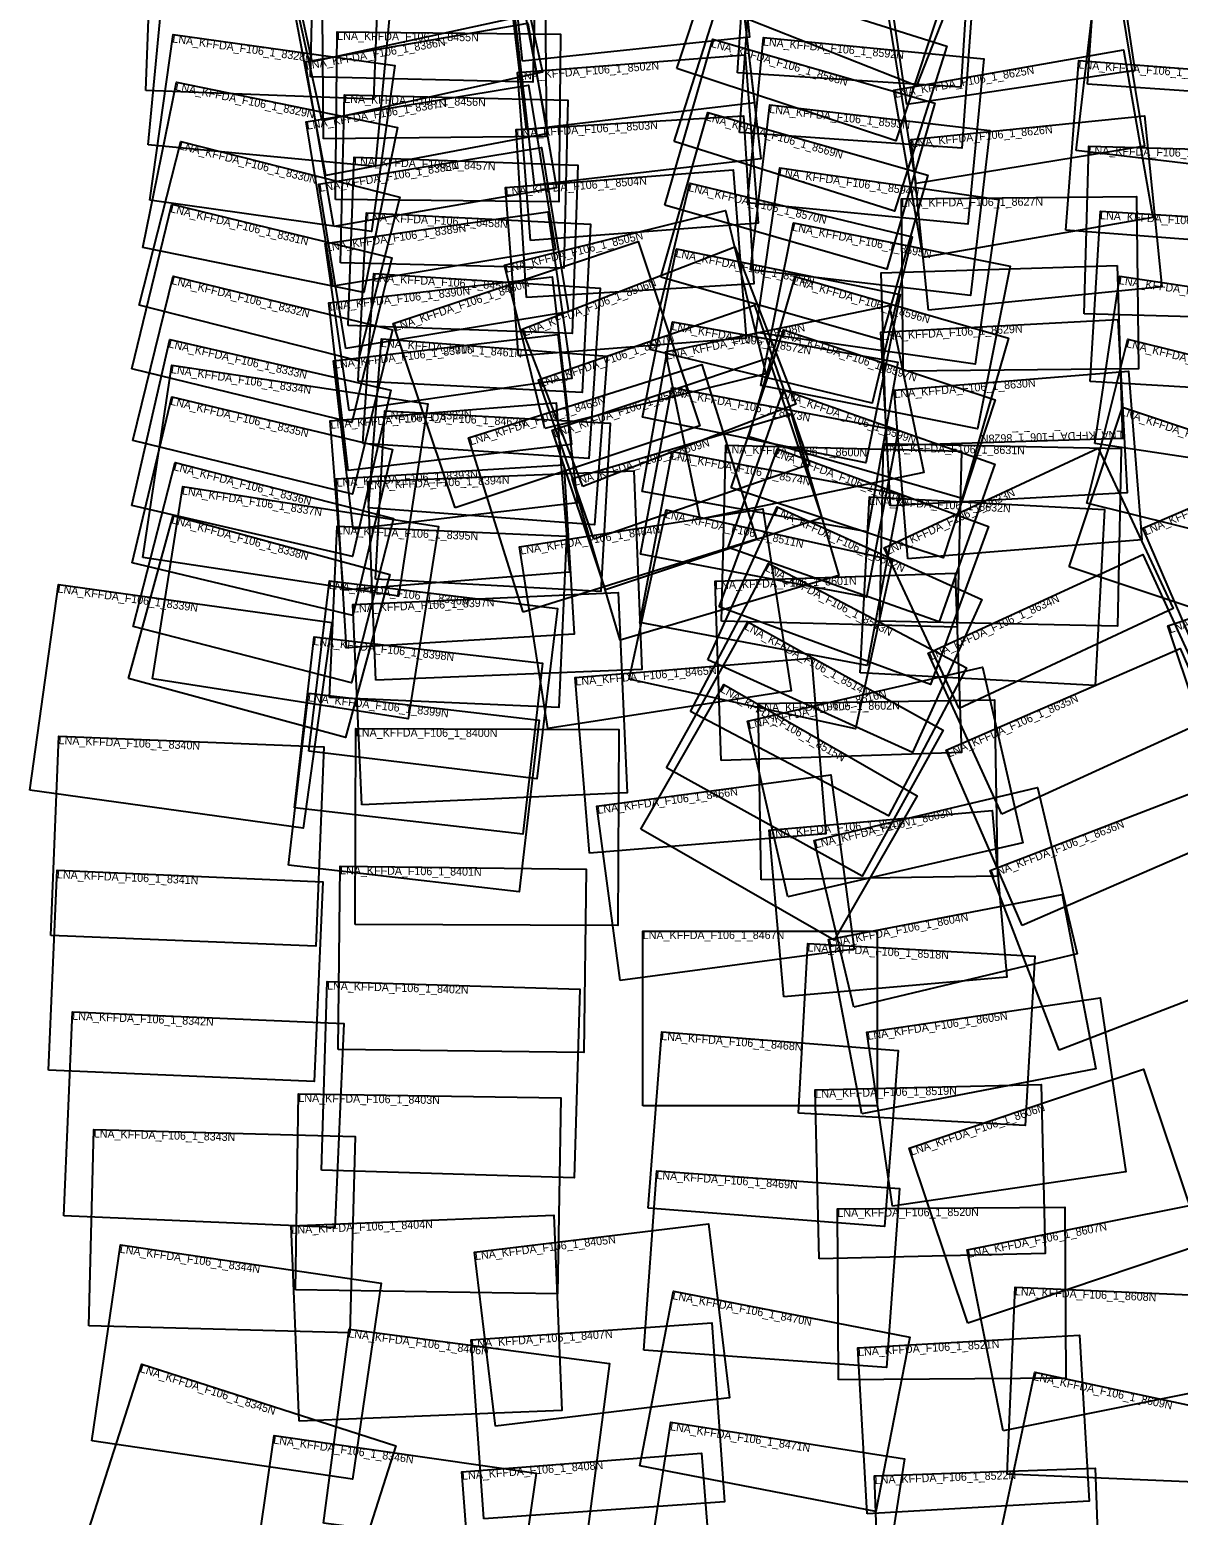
# Model space of a CAD drawing. Extents: x 400832 to 425269, y 295955 to 325775.
# Drawn here: x 403179 to 410358, y 309447 to 318731 of the extents above; entities that cross this region are included whole.
import ezdxf

# ---------------------------------------------------------------- set-up
doc = ezdxf.new("R2010")
doc.units = 0
doc.layers.add('Default', color=7, linetype='Continuous')

msp = doc.modelspace()

# ---------------------------------------------------------------- linework, layer by layer
at = {"layer": 'Default'}
for points in [[(404944.8, 318529.5), (404722.1, 319557.3), (406098.1, 319855.4), (406320.8, 318827.6)], [(407391, 318904.8), (407784.4, 319902.9), (409113.9, 319379), (408720.5, 318380.8)], [(406258.3, 318534.9), (406147.6, 319586.8), (407566.8, 319736.2), (407677.6, 318684.3)], [(405005.8, 318160.8), (404779, 319186.4), (406156.3, 319490.9), (406383, 318465.3)], [(404934, 318436.3), (404959, 319484.9), (406349.4, 319451.7), (406324.4, 318403.1)], [(407223, 318489.4), (407562.2, 319513.8), (408930.8, 319060.6), (408591.5, 318036.2)], [(407603.5, 318461.8), (407671.1, 319508.7), (409065.9, 319418.5), (408998.2, 318371.7)], [(408660.5, 318263.5), (408502, 319321), (409926.8, 319534.5), (410085.3, 318477.1)], [(403904.6, 318351.3), (403944.4, 319409.4), (405368.2, 319355.8), (405328.4, 318297.7)], [(409789.6, 318390.8), (409863, 319454.1), (411308.7, 319354.3), (411235.4, 318291)], [(406284.8, 318106.3), (406159.7, 319164.2), (407583.2, 319332.5), (407708.2, 318274.6)], [(405028.6, 317820.4), (404833.5, 318854.2), (406221.6, 319116.2), (406416.7, 318082.5)], [(405016, 318049.8), (405006, 319097.3), (406398.8, 319110.5), (406408.7, 318063)], [(407615.3, 318089.7), (407689.8, 319132.9), (409079.7, 319033.7), (409005.2, 317990.5)], [(403919.3, 318011.9), (404020.1, 319065.9), (405438.2, 318930.3), (405337.4, 317876.4)], [(407207.4, 318032.3), (407533.5, 319063.1), (408910.6, 318627.4), (408584.5, 317596.7)], [(408718.7, 317769.9), (408546.6, 318823), (409973.6, 319056.1), (410145.7, 318003)], [(409718.5, 317976.9), (409842.7, 319026.7), (411270.2, 318857.9), (411146, 317808.1)], [(406334.3, 317759), (406212.6, 318804.6), (407627.2, 318969.4), (407749, 317923.8)], [(405079.5, 317501.6), (404900.5, 318529.4), (406292.3, 318771.7), (406471.2, 317743.8)], [(403930, 317665.7), (404075.7, 318701.5), (405460.8, 318506.6), (405315.1, 317470.8)], [(405090.3, 317669.1), (405101.2, 318717.9), (406495.8, 318703.4), (406484.9, 317654.5)], [(407149.4, 317634.5), (407448.4, 318672.5), (408835.1, 318273), (408536.1, 317235)], [(407664.6, 317648.5), (407764.8, 318682.7), (409142.7, 318549.2), (409042.5, 317515)], [(406309.5, 317413.4), (406228.4, 318464.7), (407650.9, 318574.5), (407732, 317523.1)], [(408764, 317306.9), (408580.4, 318353.7), (410014.8, 318605.3), (410198.4, 317558.5)], [(409655.3, 317479.1), (409736.7, 318539.3), (411178.3, 318428.6), (411096.9, 317368.4)], [(403885.9, 317370.4), (404097, 318402.9), (405477.8, 318120.7), (405266.8, 317088.1)], [(405074.9, 317129.2), (404906.2, 318155.7), (406296.1, 318384), (406464.7, 317357.5)], [(405120.7, 317273.6), (405145.8, 318324.1), (406542.5, 318290.7), (406517.4, 317240.3)], [(406283.8, 317057.5), (406220, 318107.1), (407640.2, 318193.6), (407704.1, 317143.9)], [(407123.8, 317183.8), (407416.8, 318213.7), (408793.2, 317822.1), (408500.2, 316792.2)], [(407684.8, 317229.9), (407805.4, 318261.5), (409179.8, 318100.8), (409059.2, 317069.2)], [(408796.5, 316977.8), (408688.8, 318046), (410146.1, 318192.9), (410253.8, 317124.7)], [(403862.7, 317009.3), (404122.8, 318033.2), (405492, 317685.4), (405231.9, 316661.5)], [(405154.1, 316738.2), (404984.8, 317766.8), (406377.6, 317996), (406546.8, 316967.4)], [(409769.3, 316955.3), (409797.7, 318002.7), (411221.9, 317964), (411193.5, 316916.6)], [(405169.9, 316882.1), (405207.2, 317933.8), (406605.6, 317884.3), (406568.3, 316832.5)], [(406233.3, 316693), (406151.8, 317745.1), (407575.3, 317855.4), (407656.8, 316803.3)], [(407718, 316839.6), (407866.5, 317867.1), (409235.5, 317669.3), (409087, 316641.7)], [(407054.8, 316732.5), (407305.3, 317772.2), (408694.7, 317437.5), (408444.3, 316397.8)], [(403816.6, 316611.3), (404066.6, 317639.9), (405442.1, 317305.6), (405192.1, 316277)], [(408638.2, 316596.7), (408627.7, 317673.9), (410097.4, 317688.2), (410107.9, 316611)], [(405176.2, 316351.2), (405026.4, 317394.1), (406417.2, 317593.8), (406567, 316550.9)], [(405231, 316533.8), (405284.4, 317587), (406684.7, 317516.1), (406631.4, 316462.9)], [(406397.9, 316238.6), (406145.9, 317260.3), (407528.3, 317601.3), (407780.3, 316579.6)], [(409806.5, 316533.6), (409870.9, 317597.3), (411309.1, 317510.2), (411244.7, 316446.6)], [(407748.1, 316508.3), (407952.4, 317524.9), (409306.8, 317252.6), (409102.5, 316236.1)], [(405837.1, 315742.8), (405451.2, 316894.2), (406982.1, 317407.2), (407368, 316255.9)], [(406635.8, 315877.2), (406256.2, 316860.7), (407586.8, 317374.2), (407966.4, 316390.7)], [(407007.8, 316310), (407222.3, 317361.2), (408619, 317076.2), (408404.5, 316025)], [(409975, 317256.8), (410008.4, 316176.1), (408533.9, 316130.6), (408500.6, 317211.3)], [(403823.4, 316164.4), (404074.5, 317190.6), (405446.8, 316854.8), (405195.7, 315828.6)], [(405169.9, 315977.4), (405048.9, 317024.5), (406445, 317185.8), (406566, 316138.7)], [(405260, 316144.8), (405329.6, 317208.5), (406743.8, 317116.1), (406674.3, 316052.4)], [(407672.8, 316187.5), (407962, 317188.7), (409295.9, 316803.5), (409006.7, 315802.3)], [(409835.2, 316144.1), (409991.6, 317191.2), (411415.5, 316978.5), (411259, 315931.3)], [(406704.5, 315546.7), (406359.6, 316543.3), (407708, 317010), (408052.9, 316013.4)], [(407368.4, 315673.2), (407151.8, 316717.3), (408550.9, 317007.5), (408767.5, 315963.4)], [(407007.7, 315845.5), (407197, 316905.1), (408604.9, 316653.6), (408415.6, 315594)], [(408558.8, 315755.8), (408499.4, 316840.1), (409978.7, 316921.1), (410038.1, 315836.9)], [(403816.4, 315756.9), (404055.2, 316795.3), (405435.8, 316477.8), (405197.1, 315439.4)], [(405200.1, 315610.1), (405077.1, 316662.1), (406479.8, 316826.1), (406602.8, 315774.1)], [(405296.8, 315743.4), (405377.1, 316798.9), (406788.5, 316691.5), (406708.2, 315636.1)], [(407564, 315868.3), (407890.1, 316855.7), (409213.3, 316418.7), (408887.2, 315431.2)], [(409786.7, 315772.3), (410041.5, 316797), (411434.9, 316450.4), (411180.1, 315425.7)], [(403885.1, 315432.4), (404066.9, 316635.3), (405666.2, 316393.5), (405484.4, 315190.7)], [(406263.6, 315090.6), (405921.9, 316181.2), (407380.3, 316638.1), (407722, 315547.5)], [(406778, 315230), (406444.6, 316229.1), (407796.4, 316680.1), (408129.7, 315681.1)], [(408666.3, 315424.8), (408581.4, 316479.3), (410045.8, 316597.1), (410130.6, 315542.5)], [(403819.5, 315399.5), (404066.6, 316436.7), (405445.7, 316108.2), (405198.6, 315071)], [(406995.4, 315453.4), (407192.8, 316494.6), (408606.7, 316226.5), (408409.2, 315185.3)], [(407543.5, 315495.7), (407890.2, 316481.2), (409210.7, 316016.6), (408864, 315031.1)], [(405141, 315228.2), (405057.1, 316286.6), (406468.2, 316398.4), (406552, 315340)], [(405340.8, 315298.1), (405398.7, 316350.2), (406805.7, 316272.8), (406747.8, 315220.7)], [(406868.4, 314916.2), (406570.1, 315926.9), (407937.6, 316330.6), (408235.9, 315319.9)], [(409676.1, 315374.4), (410008.7, 316372), (411365.2, 315919.6), (411032.5, 314922)], [(407501.7, 315034.8), (407529, 316134.7), (409002.8, 316098.1), (408975.5, 314998.3)], [(408492, 315035.4), (408515.3, 316145.5), (410000.4, 316114.4), (409977.1, 315004.2)], [(410576.9, 314592.8), (410136.9, 315616.1), (411502.2, 316203.2), (411942.2, 315179.9)], [(406992.9, 315026.5), (407194.6, 316095.5), (408614.9, 315827.5), (408413.2, 314758.5)], [(407489, 315124.1), (407851.8, 316111.1), (409172.2, 315625.8), (408809.5, 314638.8)], [(408987.8, 314489.7), (408519.8, 315492.2), (409857.3, 316116.6), (410325.3, 315114.1)], [(403824.4, 315000.9), (404088, 316027.2), (405452.5, 315676.7), (405189, 314650.4)], [(405159.4, 314867.1), (405094.8, 315924.1), (406516.1, 316010.9), (406580.7, 314954)], [(405342.5, 314665.3), (405292.8, 315908), (406955.3, 315974.5), (407005, 314731.8)], [(403946.8, 314675.1), (404136.2, 315877.2), (405734.5, 315625.5), (405545.1, 314423.4)], [(408369.3, 314711.9), (408428.5, 315812.1), (409897.2, 315733.1), (409838, 314632.8)], [(403796.6, 314676.2), (404074.4, 315695.9), (405430.2, 315326.6), (405152.4, 314306.9)], [(406417.3, 314363.3), (406240.9, 315499.9), (407760.9, 315735.8), (407937.3, 314599.2)], [(406924.5, 314672.4), (407157, 315730.1), (408572, 315419), (408339.5, 314361.3)], [(407416.8, 314792.9), (407850.3, 315749.8), (409130.4, 315169.8), (408696.9, 314213)], [(405052.9, 314557), (405099.4, 315628.9), (406533.4, 315566.7), (406486.9, 314494.8)], [(410651.6, 313935), (410291.8, 315005.9), (411720.9, 315486), (412080.6, 314415.1)], [(407308.3, 314470.1), (407795.6, 315396.1), (409034.4, 314744), (408547, 313818.1)], [(409255.2, 313829.3), (408794.4, 314835.7), (410137, 315450.4), (410597.8, 314444.1)], [(407499.9, 314163.5), (407462.1, 315284.2), (408963.9, 315334.7), (409001.6, 314214)], [(403178.8, 313979.1), (403357.9, 315264.3), (405066.6, 315026.1), (404887.5, 313740.9)], [(404923.6, 314222.1), (405053, 315287.2), (406478, 315114.1), (406348.5, 314049)], [(405254.9, 313887.3), (405198, 315138.4), (406855.9, 315213.8), (406912.8, 313962.7)], [(407159.8, 314118.1), (407666.5, 315030.8), (408887.5, 314353), (408380.8, 313440.3)], [(404832.9, 313867.8), (404955.9, 314936.2), (406383.6, 314771.9), (406260.6, 313703.5)], [(409382.4, 313132), (408906.1, 314228.2), (410368.7, 314863.7), (410845, 313767.5)], [(406678.4, 313584.4), (406587.6, 314682), (408064.4, 314804.2), (408155.2, 313706.6)], [(407918.1, 313311.6), (407665, 314409.3), (409133.6, 314747.9), (409386.7, 313650.2)], [(404796.8, 313509.9), (404921.8, 314584.2), (406363.4, 314416.6), (406238.5, 313342.2)], [(406997.6, 313735.5), (407516.8, 314638.6), (408725.1, 313944.1), (408205.9, 313040.9)], [(407749.7, 313417.3), (407732.4, 314519.5), (409209.3, 314542.8), (409226.7, 313440.6)], [(403310.7, 313070.6), (403360.9, 314316.5), (405017.4, 314249.7), (404967.2, 313003.9)], [(405212.3, 313139.1), (405217.5, 314364.1), (406860.8, 314357.2), (406855.6, 313132.2)], [(406868.7, 312789), (406723.4, 313879.4), (408186.1, 314074.4), (408331.5, 312984)], [(409613.4, 312352.9), (409181, 313476.9), (410681.5, 314054.1), (411113.9, 312930.1)], [(408329.4, 312622.4), (408081.3, 313663.8), (409476.8, 313996.2), (409724.9, 312954.8)], [(407891.4, 312687.5), (407799.6, 313729.6), (409193.8, 313852.5), (409285.6, 312810.3)], [(403296.3, 312229.3), (403350.5, 313477.9), (405010.7, 313405.9), (404956.5, 312157.2)], [(405105.9, 312357.8), (405119.3, 313503.3), (406656.4, 313485.3), (406643, 312339.8)], [(408380.4, 311955.7), (408170.5, 313045.7), (409631.7, 313327.1), (409841.6, 312237.1)], [(407010.6, 312006.3), (407010.4, 313097.9), (408474.9, 313098.1), (408475, 312006.4)], [(407983.2, 311960.9), (408042.1, 313021), (409460.4, 312942.1), (409401.4, 311882)], [(405002.8, 311603.8), (405038.3, 312782.5), (406616.6, 312734.9), (406581.1, 311556.3)], [(408570.7, 311379.1), (408411.1, 312466.9), (409869.3, 312680.9), (410029, 311593.1)], [(403391.4, 311318.8), (403446.4, 312593.7), (405141.5, 312520.7), (405086.6, 311245.7)], [(407043.2, 311366.1), (407128.9, 312467.5), (408606.7, 312352.6), (408521.1, 311251.2)], [(409042.1, 310648), (408674.6, 311741.5), (410140.5, 312234.2), (410508, 311140.7)], [(404839.5, 310856.5), (404858.6, 312080.6), (406497.4, 312055), (406478.2, 310831)], [(408113.3, 311049.8), (408088.7, 312105.5), (409501, 312138.5), (409525.7, 311082.8)], [(403547.6, 310630.4), (403580.1, 311858.2), (405212.6, 311815.1), (405180.1, 310587.2)], [(407017.9, 310478.1), (407098.3, 311598.6), (408614.3, 311489.9), (408534, 310369.4)], [(409263.7, 309975), (409037.6, 311104.8), (410552.1, 311407.9), (410778.2, 310278.1)], [(404863.5, 310035.2), (404813.5, 311255.7), (406454.1, 311322.8), (406504.1, 310102.4)], [(408234.2, 310294), (408226.6, 311361.6), (409647.5, 311371.8), (409655.1, 310304.1)], [(406090.8, 310003.5), (405959.5, 311091.3), (407421.9, 311267.8), (407553.2, 310180)], [(403567, 309912), (403747.1, 311137.4), (405376.4, 310898), (405196.3, 309672.6)], [(406991.6, 309756.2), (407203.2, 310847.2), (408679.3, 310560.8), (408467.7, 309469.8)], [(409287.5, 309704.7), (409337.7, 310871.9), (410902.4, 310804.6), (410852.3, 309637.4)], [(405015.9, 309398.1), (405174.5, 310609.3), (406802.7, 310396.1), (406644.1, 309184.8)], [(406017.1, 309424), (405937.2, 310542.9), (407441.3, 310650.3), (407521.2, 309531.4)], [(408413.7, 309456.1), (408354.6, 310492.5), (409741.1, 310571.5), (409800.2, 309535.2)], [(403496.8, 309196), (403879.5, 310390.7), (405467.9, 309881.8), (405085.2, 308687.2)], [(409214.1, 309185.2), (409460.6, 310340.9), (411009.8, 310010.4), (410763.3, 308854.8)], [(407018.2, 308949.1), (407186.9, 310028), (408646.7, 309799.6), (408477.9, 308720.8)], [(404529.8, 308713.8), (404706.3, 309945.1), (406343.3, 309710.4), (406166.8, 308479.2)], [(405965.4, 308603.2), (405879.2, 309718.1), (407378.2, 309834), (407464.4, 308719.1)], [(408495.9, 308655.7), (408459.2, 309692.7), (409838.1, 309741.4), (409874.7, 308704.4)]]:
    msp.add_lwpolyline(points, close=True, dxfattribs=at)

# ---------------------------------------------------------------- texts
for s, rotation, p in [('LNA_KFFDA_F106_1_8328N', 351.99247, (404068.7, 318652)), ('LNA_KFFDA_F106_1_8386N', 9.87534, (404909.1, 318480.2)), ('LNA_KFFDA_F106_1_8455N', 359.40292, (405100.7, 318667.9)), ('LNA_KFFDA_F106_1_8568N', 343.93039, (407434.6, 318624.4)), ('LNA_KFFDA_F106_1_8592N', 354.46665, (407760, 318632.9)), ('LNA_KFFDA_F106_1_8502N', 4.41235, (406232.3, 318414.9)), ('LNA_KFFDA_F106_1_8625N', 9.94873, (408589.1, 318304.4)), ('LNA_KFFDA_F106_1_8652N', 355.60958, (409732.9, 318489.4)), ('LNA_KFFDA_F106_1_8329N', 348.44801, (404087, 318354)), ('LNA_KFFDA_F106_1_8387N', 9.32861, (404914.3, 318106.4)), ('LNA_KFFDA_F106_1_8456N', 358.63252, (405144.6, 318274.1)), ('LNA_KFFDA_F106_1_8569N', 344.1192, (407403.2, 318165.6)), ('LNA_KFFDA_F106_1_8593N', 353.33052, (407799.6, 318211.8)), ('LNA_KFFDA_F106_1_8503N', 3.48255, (406223, 318057.2)), ('LNA_KFFDA_F106_1_8626N', 5.75657, (408693.8, 317996.2)), ('LNA_KFFDA_F106_1_8330N', 345.74757, (404110.4, 317984.8)), ('LNA_KFFDA_F106_1_8653N', 358.44293, (409796.4, 317952.7)), ('LNA_KFFDA_F106_1_8388N', 9.34473, (404993, 317717.5)), ('LNA_KFFDA_F106_1_8457N', 357.97002, (405205.4, 317883.9)), ('LNA_KFFDA_F106_1_8504N', 4.42901, (406155.7, 317695.2)), ('LNA_KFFDA_F106_1_8594N', 351.77692, (407859.3, 317817.6)), ('LNA_KFFDA_F106_1_8570N', 346.45826, (407293.5, 317723.6)), ('LNA_KFFDA_F106_1_8331N', 346.33982, (404054.8, 317591.3)), ('LNA_KFFDA_F106_1_8627N', 0.55584, (408628.2, 317623.9)), ('LNA_KFFDA_F106_1_8458N', 357.09949, (405281.9, 317537.1)), ('LNA_KFFDA_F106_1_8654N', 356.53491, (409867.9, 317547.4)), ('LNA_KFFDA_F106_1_8389N', 8.17289, (405033.5, 317344.6)), ('LNA_KFFDA_F106_1_8505N', 13.85566, (406157.8, 317211.8)), ('LNA_KFFDA_F106_1_8595N', 348.63365, (407942.6, 317475.9)), ('LNA_KFFDA_F106_1_8571N', 348.46825, (407212.3, 317312.2)), ('LNA_KFFDA_F106_1_8332N', 346.24939, (404062.6, 317142)), ('LNA_KFFDA_F106_1_8459N', 356.26086, (405326.3, 317158.6)), ('LNA_KFFDA_F106_1_8460N', 18.52771, (405467.1, 316846.8)), ('LNA_KFFDA_F106_1_8506N', 21.10328, (406274.2, 316814)), ('LNA_KFFDA_F106_1_8596N', 343.89034, (407948.1, 317140.7)), ('LNA_KFFDA_F106_1_8655N', 351.50231, (409984.3, 317141.7)), ('LNA_KFFDA_F106_1_8390N', 6.59212, (405054.7, 316974.8)), ('LNA_KFFDA_F106_1_8598N', 11.71937, (407162, 316668.3)), ('LNA_KFFDA_F106_1_8572N', 349.87113, (407188.2, 316855.9)), ('LNA_KFFDA_F106_1_8629N', 3.13724, (408502.1, 316790.1)), ('LNA_KFFDA_F106_1_8333N', 347.0505, (404044, 316746.6)), ('LNA_KFFDA_F106_1_8461N', 355.64874, (405373.3, 316749)), ('LNA_KFFDA_F106_1_8507N', 19.08949, (406375.9, 316496.1)), ('LNA_KFFDA_F106_1_8597N', 341.72258, (407874.5, 316808.2)), ('LNA_KFFDA_F106_1_8656N', 346.03288, (410029.5, 316748.5)), ('LNA_KFFDA_F106_1_8391N', 6.66829, (405083, 316612.5)), ('LNA_KFFDA_F106_1_8334N', 351.40491, (404059.5, 316585.8)), ('LNA_KFFDA_F106_1_8508N', 18.4534, (406460.5, 316181.6)), ('LNA_KFFDA_F106_1_8630N', 4.59825, (408585.5, 316429.4)), ('LNA_KFFDA_F106_1_8335N', 346.60071, (404055, 316388.1)), ('LNA_KFFDA_F106_1_8463N', 17.39457, (405936.8, 316133.5)), ('LNA_KFFDA_F106_1_8573N', 349.26309, (407183.5, 316445.5)), ('LNA_KFFDA_F106_1_8599N', 340.6157, (407873.6, 316434)), ('LNA_KFFDA_F106_1_8392N', 4.52826, (405061.1, 316236.8)), ('LNA_KFFDA_F106_1_8462N', 356.8508, (405395.9, 316300.3)), ('LNA_KFFDA_F106_1_8657N', 341.55628, (409992.9, 316324.5)), ('LNA_KFFDA_F106_1_8628N', 181.76721, (410006.8, 316226.1)), ('LNA_KFFDA_F106_1_8509N', 16.44591, (406584.2, 315879)), ('LNA_KFFDA_F106_1_8600N', 358.57899, (407527.8, 316084.7)), ('LNA_KFFDA_F106_1_8631N', 358.79893, (408514.2, 316095.5)), ('LNA_KFFDA_F106_1_8574N', 349.31368, (407185.3, 316046.4)), ('LNA_KFFDA_F106_1_8510N', 339.81994, (407834.5, 316064.2)), ('LNA_KFFDA_F106_1_8336N', 345.59626, (404075.5, 315978.7)), ('LNA_KFFDA_F106_1_8393N', 3.49789, (405097.8, 315874.2)), ('LNA_KFFDA_F106_1_8658N', 23.26708, (410156.7, 315570.2)), ('LNA_KFFDA_F106_1_8337N', 351.04935, (404128.4, 315827.8)), ('LNA_KFFDA_F106_1_8394N', 2.29068, (405294.8, 315858)), ('LNA_KFFDA_F106_1_8633N', 25.0256, (408540.9, 315446.9)), ('LNA_KFFDA_F106_1_8632N', 356.91909, (408425.8, 315762.2)), ('LNA_KFFDA_F106_1_8338N', 344.76062, (404061.3, 315647.7)), ('LNA_KFFDA_F106_1_8511N', 347.60232, (407146.3, 315681.2)), ('LNA_KFFDA_F106_1_8512N', 335.627, (407829.7, 315704.3)), ('LNA_KFFDA_F106_1_8395N', 357.51692, (405097.2, 315578.9)), ('LNA_KFFDA_F106_1_8464N', 8.82119, (406248.6, 315450.5)), ('LNA_KFFDA_F106_1_8513N', 332.23998, (407772.4, 315351.8)), ('LNA_KFFDA_F106_1_8601N', 1.92685, (407463.8, 315234.2)), ('LNA_KFFDA_F106_1_8339N', 352.06427, (403351, 315214.7)), ('LNA_KFFDA_F106_1_8396N', 353.07246, (405047, 315237.6)), ('LNA_KFFDA_F106_1_8660N', 18.57004, (410307.7, 314958.5)), ('LNA_KFFDA_F106_1_8397N', 2.60266, (405200.3, 315088.5)), ('LNA_KFFDA_F106_1_8634N', 24.60285, (408815.2, 314790.2)), ('LNA_KFFDA_F106_1_8514N', 330.96321, (407642.2, 314987.1)), ('LNA_KFFDA_F106_1_8398N', 353.43276, (404950.2, 314886.5)), ('LNA_KFFDA_F106_1_8465N', 4.72875, (406591.7, 314632.2)), ('LNA_KFFDA_F106_1_8399N', 353.36683, (404916, 314534.6)), ('LNA_KFFDA_F106_1_8515N', 330.10784, (407491.9, 314595.3)), ('LNA_KFFDA_F106_1_8516N', 12.98449, (407676.3, 314360.6)), ('LNA_KFFDA_F106_1_8635N', 23.4853, (408926, 314182.4)), ('LNA_KFFDA_F106_1_8602N', 0.90209, (407733.1, 314469.6)), ('LNA_KFFDA_F106_1_8340N', 357.69304, (403358.9, 314266.5)), ('LNA_KFFDA_F106_1_8400N', 359.75772, (405217.3, 314314.1)), ('LNA_KFFDA_F106_1_8466N', 7.59227, (406730, 313829.8)), ('LNA_KFFDA_F106_1_8603N', 13.39896, (408092.9, 313615.1)), ('LNA_KFFDA_F106_1_8517N', 5.03678, (407804, 313679.8)), ('LNA_KFFDA_F106_1_8636N', 21.03989, (409199, 313430.2)), ('LNA_KFFDA_F106_1_8341N', 357.51401, (403348.3, 313428)), ('LNA_KFFDA_F106_1_8401N', 359.32932, (405118.7, 313453.3)), ('LNA_KFFDA_F106_1_8604N', 10.90033, (408180, 312996.6)), ('LNA_KFFDA_F106_1_8467N', 0.00558, (407010.5, 313047.9)), ('LNA_KFFDA_F106_1_8518N', 356.81704, (408039.4, 312971.1)), ('LNA_KFFDA_F106_1_8402N', 358.27432, (405036.8, 312732.5)), ('LNA_KFFDA_F106_1_8342N', 357.53124, (403444.3, 312543.8)), ('LNA_KFFDA_F106_1_8605N', 8.3498, (408418.3, 312417.4)), ('LNA_KFFDA_F106_1_8468N', 355.55448, (407125, 312417.6)), ('LNA_KFFDA_F106_1_8403N', 359.10534, (404857.8, 312030.6)), ('LNA_KFFDA_F106_1_8519N', 1.3363, (408089.9, 312055.5)), ('LNA_KFFDA_F106_1_8606N', 18.57852, (408690.5, 311694.1)), ('LNA_KFFDA_F106_1_8343N', 358.48547, (403578.7, 311808.2)), ('LNA_KFFDA_F106_1_8469N', 355.9, (407094.7, 311548.7)), ('LNA_KFFDA_F106_1_8520N', 0.40798, (408227, 311311.6)), ('LNA_KFFDA_F106_1_8404N', 2.34395, (404815.6, 311205.7)), ('LNA_KFFDA_F106_1_8607N', 11.31764, (409047.4, 311055.7)), ('LNA_KFFDA_F106_1_8344N', 351.64122, (403739.8, 311088)), ('LNA_KFFDA_F106_1_8405N', 6.88214, (405965.5, 311041.7)), ('LNA_KFFDA_F106_1_8470N', 349.02072, (407193.7, 310798.1)), ('LNA_KFFDA_F106_1_8608N', 357.53768, (409335.6, 310822)), ('LNA_KFFDA_F106_1_8406N', 352.53864, (405168, 310559.7)), ('LNA_KFFDA_F106_1_8407N', 4.08436, (405940.8, 310493)), ('LNA_KFFDA_F106_1_8521N', 3.26338, (408357.5, 310442.6)), ('LNA_KFFDA_F106_1_8345N', 342.23715, (403864.2, 310343.1)), ('LNA_KFFDA_F106_1_8609N', 347.95964, (409450.2, 310292)), ('LNA_KFFDA_F106_1_8471N', 351.1092, (407179.2, 309978.6)), ('LNA_KFFDA_F106_1_8346N', 351.84236, (404699.2, 309895.6)), ('LNA_KFFDA_F106_1_8408N', 4.42156, (405883, 309668.2)), ('LNA_KFFDA_F106_1_8522N', 2.02243, (408461, 309642.8))]:
    msp.add_text(s, height=50, rotation=rotation, dxfattribs=at).set_placement(p)

doc.saveas('drawing.dxf')
